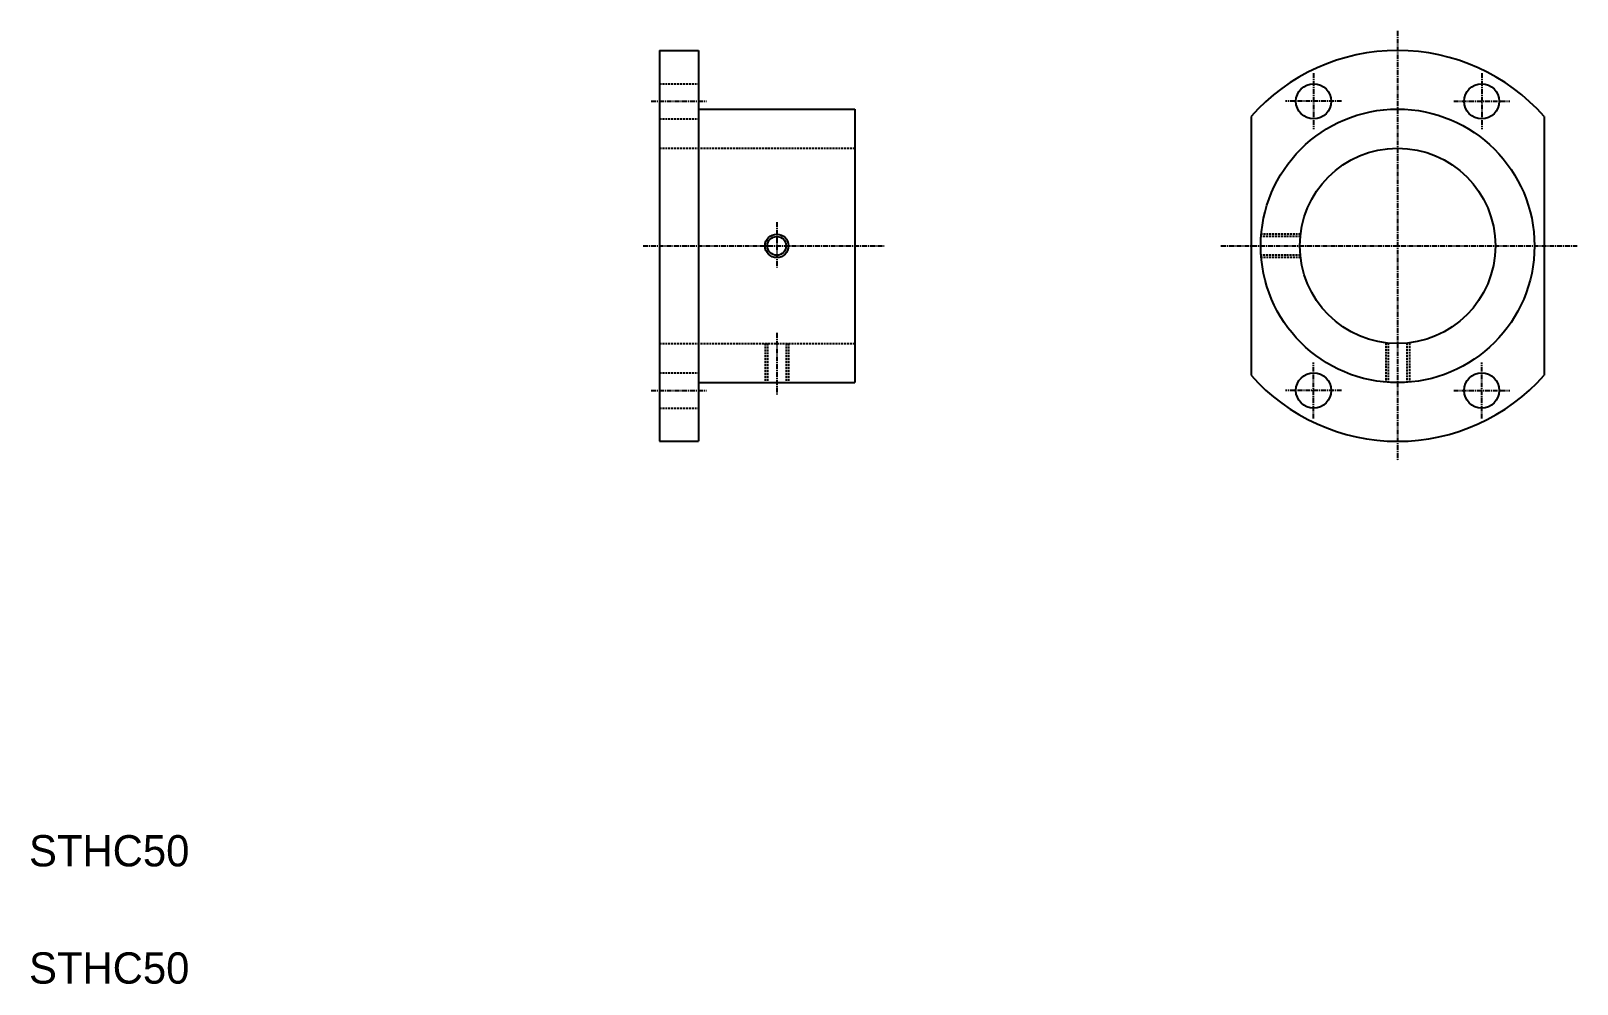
# Model space of a CAD drawing. Extents: x 26 to 421, y 43 to 287.
import ezdxf

# ---------------------------------------------------------------- set-up
doc = ezdxf.new("R2010")
doc.units = 0
doc.linetypes.add('CENTER', pattern=[2, 1.25, -0.25, 0.25, -0.25])
doc.linetypes.add('DASHED', pattern=[0.75, 0.5, -0.25])
doc.layers.get('0').update_dxf_attribs({"linetype": 'CONTINUOUS'})
doc.layers.add('CENTER', color=1, linetype='CENTER')

msp = doc.modelspace()

# ---------------------------------------------------------------- linework, layer by layer
at = {"color": 7, "linetype": 'CONTINUOUS'}
for p, q in [((186.58, 281.6), (186.58, 181.6)), ((186.58, 281.6), (196.58, 281.6)), ((196.58, 281.6), (196.58, 181.6)), ((196.58, 266.6), (236.58, 266.6)), ((236.58, 266.6), (236.58, 196.6)), ((337.88, 264.67), (337.88, 198.53)), ((412.88, 264.67), (412.88, 198.53)), ((186.58, 256.6), (186.58, 256.6)), ((186.58, 231.6), (186.58, 231.6)), ((196.58, 196.6), (236.58, 196.6)), ((186.58, 181.6), (196.58, 181.6))]:
    msp.add_line(p, q, dxfattribs=at)
at = {"color": 3, "linetype": 'DASHED'}
for p, q in [((186.58, 273.1), (196.58, 273.1)), ((186.58, 264.1), (196.58, 264.1)), ((186.58, 256.6), (236.58, 256.6)), ((350.5, 234), (340.47, 234)), ((350.56, 234.6), (340.51, 234.6)), ((350.5, 229.2), (340.47, 229.2)), ((350.56, 228.6), (340.51, 228.6)), ((186.58, 206.6), (236.58, 206.6)), ((213.58, 206.6), (213.58, 196.6)), ((214.18, 206.6), (214.18, 196.6)), ((218.98, 206.6), (218.98, 196.6)), ((219.58, 206.6), (219.58, 196.6)), ((372.38, 206.78), (372.38, 196.73)), ((372.98, 206.72), (372.98, 196.68)), ((377.78, 206.72), (377.78, 196.68)), ((378.38, 206.78), (378.38, 196.73)), ((186.58, 199.1), (196.58, 199.1)), ((186.58, 190.1), (196.58, 190.1))]:
    msp.add_line(p, q, dxfattribs=at)
at = {"color": 7, "linetype": 'CONTINUOUS'}
for centre, radius in [((353.88, 268.6), 4.5), ((396.88, 268.6), 4.5), ((375.38, 231.6), 35), ((375.38, 231.6), 25), ((216.58, 231.6), 2.4), ((353.88, 194.6), 4.5), ((396.88, 194.6), 4.5)]:
    msp.add_circle(centre, radius, dxfattribs=at)
at = {"color": 3, "linetype": 'CONTINUOUS'}
msp.add_circle((216.58, 231.6), 3, dxfattribs=at)
at = {"color": 7, "linetype": 'CONTINUOUS'}
for start, end in [(41.4096, 138.5904), (221.4096, 318.5904)]:
    msp.add_arc((375.38, 231.6), 50, start, end, dxfattribs=at)
at = {"layer": 'CENTER', "color": 1, "linetype": 'CENTER'}
for p, q in [((375.38, 286.6), (375.38, 176.6)), ((353.88, 275.77), (353.88, 261.43)), ((396.88, 275.77), (396.88, 261.43)), ((184.42, 268.6), (198.6, 268.6)), ((361.05, 268.6), (346.72, 268.6)), ((389.72, 268.6), (404.05, 268.6)), ((216.58, 237.67), (216.58, 226.09)), ((182.37, 231.6), (244.05, 231.6)), ((330.2, 231.6), (421.28, 231.6)), ((216.58, 209.32), (216.58, 193.59)), ((353.88, 187.43), (353.88, 201.77)), ((396.88, 187.43), (396.88, 201.77)), ((184.42, 194.6), (198.6, 194.6)), ((361.05, 194.6), (346.72, 194.6)), ((389.72, 194.6), (404.05, 194.6))]:
    msp.add_line(p, q, dxfattribs=at)

# ---------------------------------------------------------------- texts
at = {"color": 7, "linetype": 'CONTINUOUS'}
for p in [(25.32, 72.83), (25.32, 42.83)]:
    msp.add_text('STHC50', height=8, dxfattribs=at).set_placement(p)

doc.saveas('drawing.dxf')
